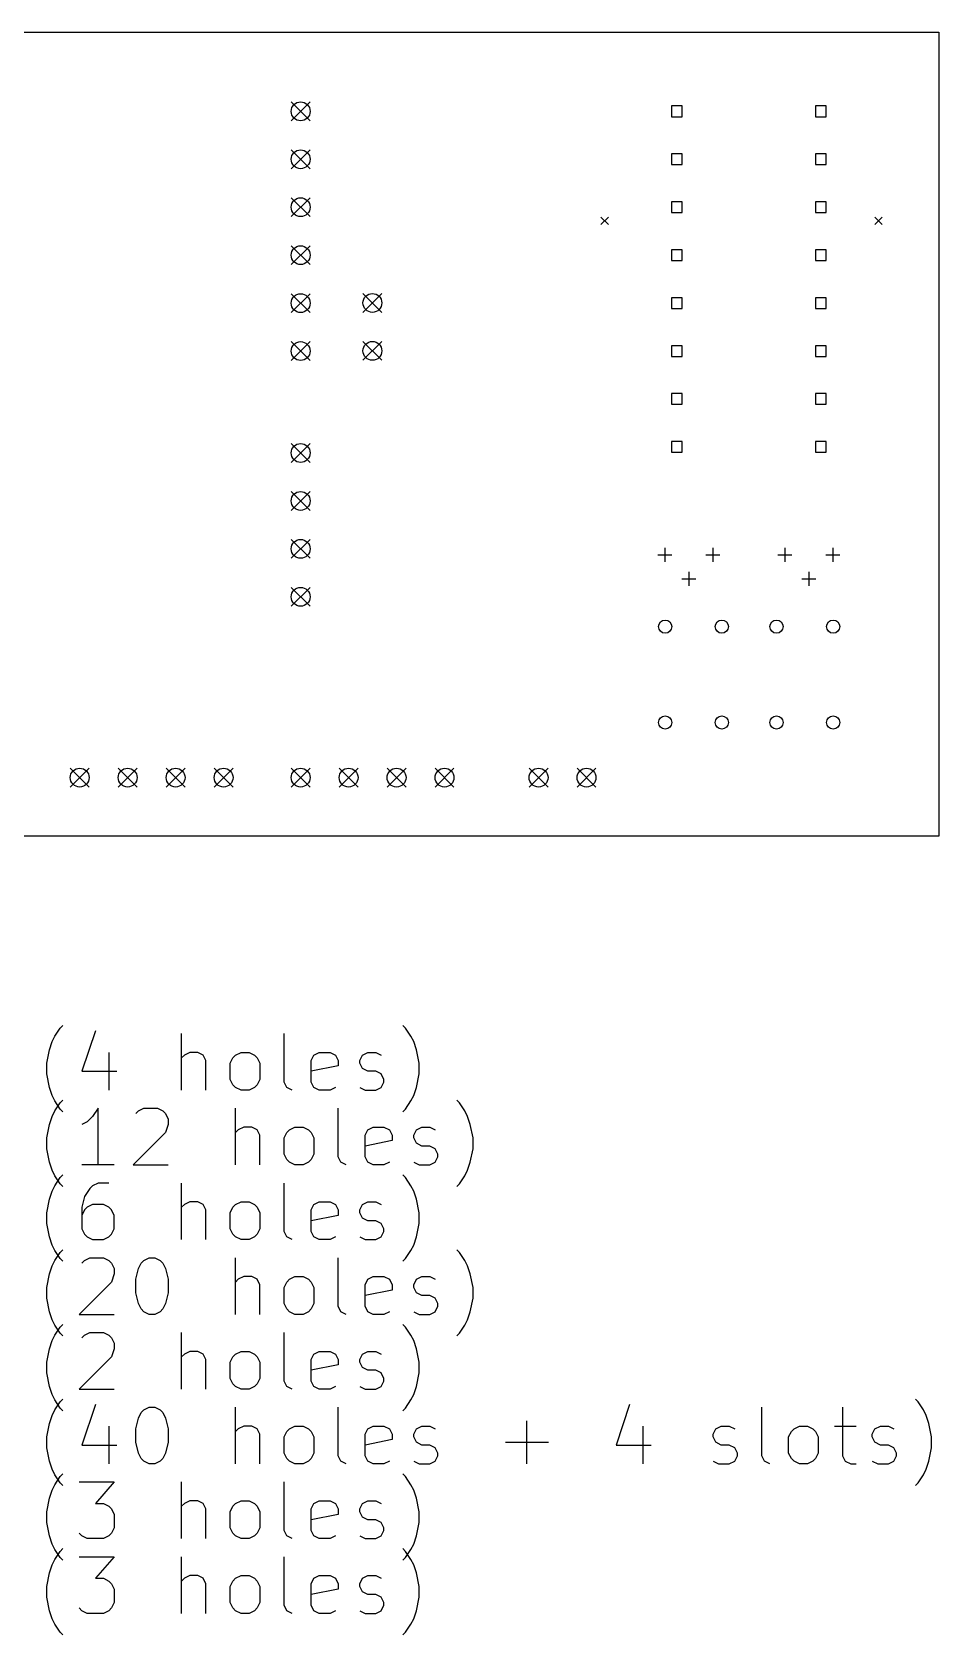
# Model space of a CAD drawing. Extents: x 170.1 to 264.7, y -118.8 to -33.9.
# Drawn here: x 216.7 to 264.7, y -118.8 to -33.9 of the extents above; entities that cross this region are included whole.
import ezdxf

# ---------------------------------------------------------------- set-up
doc = ezdxf.new("R2010")
doc.units = 0
doc.layers.add('BLACK', color=7, linetype='CONTINUOUS')

msp = doc.modelspace()

# ---------------------------------------------------------------- linework, layer by layer
at = {"layer": 'BLACK', "linetype": 'CONTINUOUS'}
for p, q in [((190, -33.9), (263.8, -33.9)), ((263.8, -33.9), (264.7, -33.9)), ((264.7, -33.9), (264.7, -76.5)), ((230.4, -37.6), (231.4, -38.6)), ((231.4, -37.6), (230.4, -38.6)), ((251.108, -37.8172), (250.542, -37.8172)), ((250.542, -37.8172), (250.542, -38.3828)), ((251.108, -38.3828), (251.108, -37.8172)), ((258.728, -37.8172), (258.162, -37.8172)), ((258.162, -37.8172), (258.162, -38.3828)), ((258.728, -38.3828), (258.728, -37.8172)), ((250.542, -38.3828), (251.108, -38.3828)), ((258.162, -38.3828), (258.728, -38.3828)), ((230.4, -40.14), (231.4, -41.14)), ((231.4, -40.14), (230.4, -41.14)), ((251.108, -40.3572), (250.542, -40.3572)), ((250.542, -40.3572), (250.542, -40.9228)), ((251.108, -40.9228), (251.108, -40.3572)), ((258.728, -40.3572), (258.162, -40.3572)), ((258.162, -40.3572), (258.162, -40.9228)), ((258.728, -40.9228), (258.728, -40.3572)), ((250.542, -40.9228), (251.108, -40.9228)), ((258.162, -40.9228), (258.728, -40.9228)), ((230.4, -42.68), (231.4, -43.68)), ((231.4, -42.68), (230.4, -43.68)), ((251.108, -42.8972), (250.542, -42.8972)), ((250.542, -42.8972), (250.542, -43.4628)), ((251.108, -43.4628), (251.108, -42.8972)), ((258.728, -42.8972), (258.162, -42.8972)), ((258.162, -42.8972), (258.162, -43.4628)), ((258.728, -43.4628), (258.728, -42.8972)), ((246.8, -43.7), (247.2, -44.1)), ((247.2, -43.7), (246.8, -44.1)), ((250.542, -43.4628), (251.108, -43.4628)), ((258.162, -43.4628), (258.728, -43.4628)), ((261.3, -43.7), (261.7, -44.1)), ((261.7, -43.7), (261.3, -44.1)), ((230.4, -45.22), (231.4, -46.22)), ((231.4, -45.22), (230.4, -46.22)), ((251.108, -45.4372), (250.542, -45.4372)), ((250.542, -45.4372), (250.542, -46.0028)), ((251.108, -46.0028), (251.108, -45.4372)), ((258.728, -45.4372), (258.162, -45.4372)), ((258.162, -45.4372), (258.162, -46.0028)), ((258.728, -46.0028), (258.728, -45.4372)), ((250.542, -46.0028), (251.108, -46.0028)), ((258.162, -46.0028), (258.728, -46.0028)), ((230.4, -47.76), (231.4, -48.76)), ((231.4, -47.76), (230.4, -48.76)), ((234.2, -47.75), (235.2, -48.75)), ((235.2, -47.75), (234.2, -48.75)), ((251.108, -47.9772), (250.542, -47.9772)), ((250.542, -47.9772), (250.542, -48.5428)), ((251.108, -48.5428), (251.108, -47.9772)), ((258.728, -47.9772), (258.162, -47.9772)), ((258.162, -47.9772), (258.162, -48.5428)), ((258.728, -48.5428), (258.728, -47.9772)), ((250.542, -48.5428), (251.108, -48.5428)), ((258.162, -48.5428), (258.728, -48.5428)), ((230.4, -50.3), (231.4, -51.3)), ((231.4, -50.3), (230.4, -51.3)), ((234.2, -50.29), (235.2, -51.29)), ((235.2, -50.29), (234.2, -51.29)), ((251.108, -50.5172), (250.542, -50.5172)), ((250.542, -50.5172), (250.542, -51.0828)), ((251.108, -51.0828), (251.108, -50.5172)), ((258.728, -50.5172), (258.162, -50.5172)), ((258.162, -50.5172), (258.162, -51.0828)), ((258.728, -51.0828), (258.728, -50.5172)), ((250.542, -51.0828), (251.108, -51.0828)), ((258.162, -51.0828), (258.728, -51.0828)), ((251.108, -53.0572), (250.542, -53.0572)), ((250.542, -53.0572), (250.542, -53.6228)), ((251.108, -53.6228), (251.108, -53.0572)), ((258.728, -53.0572), (258.162, -53.0572)), ((258.162, -53.0572), (258.162, -53.6228)), ((258.728, -53.6228), (258.728, -53.0572)), ((250.542, -53.6228), (251.108, -53.6228)), ((258.162, -53.6228), (258.728, -53.6228)), ((230.4, -55.7), (231.4, -56.7)), ((231.4, -55.7), (230.4, -56.7)), ((251.108, -55.5972), (250.542, -55.5972)), ((250.542, -55.5972), (250.542, -56.1628)), ((251.108, -56.1628), (251.108, -55.5972)), ((258.728, -55.5972), (258.162, -55.5972)), ((258.162, -55.5972), (258.162, -56.1628)), ((258.728, -56.1628), (258.728, -55.5972)), ((250.542, -56.1628), (251.108, -56.1628)), ((258.162, -56.1628), (258.728, -56.1628)), ((230.4, -58.24), (231.4, -59.24)), ((231.4, -58.24), (230.4, -59.24)), ((230.4, -60.78), (231.4, -61.78)), ((231.4, -60.78), (230.4, -61.78)), ((249.815, -61.595), (250.565, -61.595)), ((250.19, -61.22), (250.19, -61.97)), ((252.355, -61.595), (253.105, -61.595)), ((252.73, -61.22), (252.73, -61.97)), ((256.165, -61.595), (256.915, -61.595)), ((256.54, -61.22), (256.54, -61.97)), ((258.705, -61.595), (259.455, -61.595)), ((259.08, -61.22), (259.08, -61.97)), ((251.46, -62.49), (251.46, -63.24)), ((257.81, -62.49), (257.81, -63.24)), ((230.4, -63.32), (231.4, -64.32)), ((231.4, -63.32), (230.4, -64.32)), ((251.085, -62.865), (251.835, -62.865)), ((257.435, -62.865), (258.185, -62.865)), ((218.7, -72.9), (219.7, -73.9)), ((219.7, -72.9), (218.7, -73.9)), ((221.24, -72.9), (222.24, -73.9)), ((222.24, -72.9), (221.24, -73.9)), ((223.78, -72.9), (224.78, -73.9)), ((224.78, -72.9), (223.78, -73.9)), ((226.32, -72.9), (227.32, -73.9)), ((227.32, -72.9), (226.32, -73.9)), ((230.4, -72.9), (231.4, -73.9)), ((231.4, -72.9), (230.4, -73.9)), ((232.94, -72.9), (233.94, -73.9)), ((233.94, -72.9), (232.94, -73.9)), ((235.48, -72.9), (236.48, -73.9)), ((236.48, -72.9), (235.48, -73.9)), ((238.02, -72.9), (239.02, -73.9)), ((239.02, -72.9), (238.02, -73.9)), ((243, -72.9), (244, -73.9)), ((244, -72.9), (243, -73.9)), ((245.54, -72.9), (246.54, -73.9)), ((246.54, -72.9), (245.54, -73.9)), ((264.7, -76.5), (190, -76.5)), ((218.171, -86.6714), (218.314, -86.5286)), ((236.457, -86.6714), (236.314, -86.5286)), ((217.6, -87.8143), (217.743, -87.3857)), ((217.743, -87.3857), (217.886, -87.1)), ((217.886, -87.1), (218.171, -86.6714)), ((220.029, -86.8143), (219.314, -88.9571)), ((224.6, -89.9571), (224.6, -86.9571)), ((230.029, -89.5286), (230.029, -86.9571)), ((236.743, -87.1), (236.457, -86.6714)), ((236.886, -87.3857), (236.743, -87.1)), ((237.029, -87.8143), (236.886, -87.3857)), ((217.457, -88.5286), (217.6, -87.8143)), ((220.743, -87.9571), (220.743, -89.9571)), ((224.743, -88.1), (224.6, -88.2429)), ((225.029, -87.9571), (224.743, -88.1)), ((225.457, -87.9571), (225.029, -87.9571)), ((225.743, -88.1), (225.457, -87.9571)), ((225.886, -88.3857), (225.743, -88.1)), ((227.171, -88.5286), (227.314, -88.2429)), ((227.314, -88.2429), (227.457, -88.1)), ((227.457, -88.1), (227.743, -87.9571)), ((227.743, -87.9571), (228.171, -87.9571)), ((228.171, -87.9571), (228.457, -88.1)), ((228.457, -88.1), (228.6, -88.2429)), ((228.6, -88.2429), (228.743, -88.5286)), ((231.457, -88.3857), (231.6, -88.1)), ((231.6, -88.1), (231.886, -87.9571)), ((231.886, -87.9571), (232.457, -87.9571)), ((232.457, -87.9571), (232.743, -88.1)), ((232.743, -88.1), (232.886, -88.3857)), ((234.029, -88.3857), (234.171, -88.1)), ((234.171, -88.1), (234.457, -87.9571)), ((234.457, -87.9571), (234.886, -87.9571)), ((234.886, -87.9571), (235.171, -88.1)), ((237.171, -88.5286), (237.029, -87.8143)), ((217.457, -89.1), (217.457, -88.5286)), ((217.6, -89.8143), (217.457, -89.1)), ((219.314, -88.9571), (221.171, -88.9571)), ((225.886, -89.9571), (225.886, -88.3857)), ((227.171, -89.3857), (227.171, -88.5286)), ((228.743, -88.5286), (228.743, -89.3857)), ((231.457, -89.5286), (231.457, -88.3857)), ((232.886, -88.6714), (231.457, -88.9571)), ((232.886, -88.3857), (232.886, -88.6714)), ((234.029, -88.5286), (234.029, -88.3857)), ((234.171, -88.8143), (234.029, -88.5286)), ((234.457, -88.9571), (234.171, -88.8143)), ((234.886, -88.9571), (234.457, -88.9571)), ((235.171, -89.1), (234.886, -88.9571)), ((235.314, -89.3857), (235.171, -89.1)), ((237.029, -89.8143), (237.171, -89.1)), ((237.171, -89.1), (237.171, -88.5286)), ((217.743, -90.2429), (217.6, -89.8143)), ((227.314, -89.6714), (227.171, -89.3857)), ((227.457, -89.8143), (227.314, -89.6714)), ((227.743, -89.9571), (227.457, -89.8143)), ((228.171, -89.9571), (227.743, -89.9571)), ((228.457, -89.8143), (228.171, -89.9571)), ((228.6, -89.6714), (228.457, -89.8143)), ((228.743, -89.3857), (228.6, -89.6714)), ((230.171, -89.8143), (230.029, -89.5286)), ((230.457, -89.9571), (230.171, -89.8143)), ((231.6, -89.8143), (231.457, -89.5286)), ((231.886, -89.9571), (231.6, -89.8143)), ((232.457, -89.9571), (231.886, -89.9571)), ((232.743, -89.8143), (232.457, -89.9571)), ((234.029, -89.8143), (234.314, -89.9571)), ((234.314, -89.9571), (234.886, -89.9571)), ((234.886, -89.9571), (235.171, -89.8143)), ((235.171, -89.8143), (235.314, -89.5286)), ((235.314, -89.5286), (235.314, -89.3857)), ((236.886, -90.2429), (237.029, -89.8143)), ((217.886, -90.5286), (217.743, -90.2429)), ((218.171, -90.9571), (217.886, -90.5286)), ((217.886, -91.06), (218.171, -90.6314)), ((218.171, -90.6314), (218.314, -90.4886)), ((236.457, -90.9571), (236.743, -90.5286)), ((236.743, -90.5286), (236.886, -90.2429)), ((239.314, -90.6314), (239.171, -90.4886)), ((239.6, -91.06), (239.314, -90.6314)), ((217.6, -91.7743), (217.743, -91.3457)), ((217.743, -91.3457), (217.886, -91.06)), ((218.314, -91.1), (218.171, -90.9571)), ((219.6, -91.6314), (219.314, -91.7743)), ((219.886, -91.3457), (219.6, -91.6314)), ((220.171, -90.9171), (219.886, -91.3457)), ((220.171, -93.9171), (220.171, -90.9171)), ((222.171, -91.2029), (222.314, -91.06)), ((222.314, -91.06), (222.6, -90.9171)), ((222.6, -90.9171), (223.314, -90.9171)), ((223.314, -90.9171), (223.6, -91.06)), ((223.6, -91.06), (223.743, -91.2029)), ((223.743, -91.2029), (223.886, -91.4886)), ((223.886, -91.4886), (223.886, -91.7743)), ((227.457, -93.9171), (227.457, -90.9171)), ((232.886, -93.4886), (232.886, -90.9171)), ((236.314, -91.1), (236.457, -90.9571)), ((239.743, -91.3457), (239.6, -91.06)), ((239.886, -91.7743), (239.743, -91.3457)), ((217.457, -92.4886), (217.6, -91.7743)), ((217.457, -93.06), (217.457, -92.4886)), ((223.743, -92.2029), (222.029, -93.9171)), ((223.886, -91.7743), (223.743, -92.2029)), ((227.6, -92.06), (227.457, -92.2029)), ((227.886, -91.9171), (227.6, -92.06)), ((228.314, -91.9171), (227.886, -91.9171)), ((228.6, -92.06), (228.314, -91.9171)), ((228.743, -92.3457), (228.6, -92.06)), ((228.743, -93.9171), (228.743, -92.3457)), ((230.029, -92.4886), (230.171, -92.2029)), ((230.029, -93.3457), (230.029, -92.4886)), ((230.171, -92.2029), (230.314, -92.06)), ((230.314, -92.06), (230.6, -91.9171)), ((230.6, -91.9171), (231.029, -91.9171)), ((231.029, -91.9171), (231.314, -92.06)), ((231.314, -92.06), (231.457, -92.2029)), ((231.457, -92.2029), (231.6, -92.4886)), ((231.6, -92.4886), (231.6, -93.3457)), ((234.314, -92.3457), (234.457, -92.06)), ((234.314, -93.4886), (234.314, -92.3457)), ((234.457, -92.06), (234.743, -91.9171)), ((234.743, -91.9171), (235.314, -91.9171)), ((235.314, -91.9171), (235.6, -92.06)), ((235.6, -92.06), (235.743, -92.3457)), ((235.743, -92.3457), (235.743, -92.6314)), ((236.886, -92.3457), (237.029, -92.06)), ((236.886, -92.4886), (236.886, -92.3457)), ((237.029, -92.7743), (236.886, -92.4886)), ((237.029, -92.06), (237.314, -91.9171)), ((237.314, -91.9171), (237.743, -91.9171)), ((237.743, -91.9171), (238.029, -92.06)), ((240.029, -92.4886), (239.886, -91.7743)), ((240.029, -93.06), (240.029, -92.4886)), ((217.6, -93.7743), (217.457, -93.06)), ((230.171, -93.6314), (230.029, -93.3457)), ((231.6, -93.3457), (231.457, -93.6314)), ((235.743, -92.6314), (234.314, -92.9171)), ((237.314, -92.9171), (237.029, -92.7743)), ((237.743, -92.9171), (237.314, -92.9171)), ((238.029, -93.06), (237.743, -92.9171)), ((238.171, -93.3457), (238.029, -93.06)), ((238.171, -93.4886), (238.171, -93.3457)), ((239.886, -93.7743), (240.029, -93.06)), ((217.743, -94.2029), (217.6, -93.7743)), ((217.886, -94.4886), (217.743, -94.2029)), ((221.029, -93.9171), (219.314, -93.9171)), ((222.029, -93.9171), (223.886, -93.9171)), ((230.314, -93.7743), (230.171, -93.6314)), ((230.6, -93.9171), (230.314, -93.7743)), ((231.029, -93.9171), (230.6, -93.9171)), ((231.314, -93.7743), (231.029, -93.9171)), ((231.457, -93.6314), (231.314, -93.7743)), ((233.029, -93.7743), (232.886, -93.4886)), ((233.314, -93.9171), (233.029, -93.7743)), ((234.457, -93.7743), (234.314, -93.4886)), ((234.743, -93.9171), (234.457, -93.7743)), ((235.314, -93.9171), (234.743, -93.9171)), ((235.6, -93.7743), (235.314, -93.9171)), ((236.886, -93.7743), (237.171, -93.9171)), ((237.171, -93.9171), (237.743, -93.9171)), ((237.743, -93.9171), (238.029, -93.7743)), ((238.029, -93.7743), (238.171, -93.4886)), ((239.6, -94.4886), (239.743, -94.2029)), ((239.743, -94.2029), (239.886, -93.7743)), ((217.743, -95.3057), (217.886, -95.02)), ((218.171, -94.9171), (217.886, -94.4886)), ((217.886, -95.02), (218.171, -94.5914)), ((218.171, -94.5914), (218.314, -94.4486)), ((218.314, -95.06), (218.171, -94.9171)), ((219.886, -95.02), (219.743, -95.1629)), ((220.171, -94.8771), (219.886, -95.02)), ((220.743, -94.8771), (220.171, -94.8771)), ((224.6, -97.8771), (224.6, -94.8771)), ((230.029, -97.4486), (230.029, -94.8771)), ((236.457, -94.5914), (236.314, -94.4486)), ((236.743, -95.02), (236.457, -94.5914)), ((236.886, -95.3057), (236.743, -95.02)), ((239.171, -95.06), (239.314, -94.9171)), ((239.314, -94.9171), (239.6, -94.4886)), ((217.457, -96.4486), (217.6, -95.7343)), ((217.6, -95.7343), (217.743, -95.3057)), ((219.457, -95.5914), (219.314, -96.1629)), ((219.743, -95.1629), (219.457, -95.5914)), ((225.029, -95.8771), (224.743, -96.02)), ((225.457, -95.8771), (225.029, -95.8771)), ((225.743, -96.02), (225.457, -95.8771)), ((227.457, -96.02), (227.743, -95.8771)), ((227.743, -95.8771), (228.171, -95.8771)), ((228.171, -95.8771), (228.457, -96.02)), ((231.6, -96.02), (231.886, -95.8771)), ((231.886, -95.8771), (232.457, -95.8771)), ((232.457, -95.8771), (232.743, -96.02)), ((234.171, -96.02), (234.457, -95.8771)), ((234.457, -95.8771), (234.886, -95.8771)), ((234.886, -95.8771), (235.171, -96.02)), ((237.029, -95.7343), (236.886, -95.3057)), ((237.171, -96.4486), (237.029, -95.7343)), ((217.457, -97.02), (217.457, -96.4486)), ((219.314, -96.1629), (219.314, -97.3057)), ((219.457, -96.3057), (219.314, -96.5914)), ((219.6, -96.1629), (219.457, -96.3057)), ((219.886, -96.02), (219.6, -96.1629)), ((220.457, -96.02), (219.886, -96.02)), ((220.743, -96.1629), (220.457, -96.02)), ((220.886, -96.3057), (220.743, -96.1629)), ((221.029, -96.5914), (220.886, -96.3057)), ((221.029, -97.3057), (221.029, -96.5914)), ((224.743, -96.02), (224.6, -96.1629)), ((225.886, -96.3057), (225.743, -96.02)), ((225.886, -97.8771), (225.886, -96.3057)), ((227.171, -96.4486), (227.314, -96.1629)), ((227.171, -97.3057), (227.171, -96.4486)), ((227.314, -96.1629), (227.457, -96.02)), ((228.457, -96.02), (228.6, -96.1629)), ((228.6, -96.1629), (228.743, -96.4486)), ((228.743, -96.4486), (228.743, -97.3057)), ((231.457, -96.3057), (231.6, -96.02)), ((231.457, -97.4486), (231.457, -96.3057)), ((232.886, -96.5914), (231.457, -96.8771)), ((232.743, -96.02), (232.886, -96.3057)), ((232.886, -96.3057), (232.886, -96.5914)), ((234.029, -96.3057), (234.171, -96.02)), ((234.029, -96.4486), (234.029, -96.3057)), ((234.171, -96.7343), (234.029, -96.4486)), ((234.457, -96.8771), (234.171, -96.7343)), ((237.171, -97.02), (237.171, -96.4486)), ((217.6, -97.7343), (217.457, -97.02)), ((219.314, -97.3057), (219.457, -97.5914)), ((219.457, -97.5914), (219.6, -97.7343)), ((220.743, -97.7343), (220.886, -97.5914)), ((220.886, -97.5914), (221.029, -97.3057)), ((227.314, -97.5914), (227.171, -97.3057)), ((227.457, -97.7343), (227.314, -97.5914)), ((228.6, -97.5914), (228.457, -97.7343)), ((228.743, -97.3057), (228.6, -97.5914)), ((230.171, -97.7343), (230.029, -97.4486)), ((231.6, -97.7343), (231.457, -97.4486)), ((234.886, -96.8771), (234.457, -96.8771)), ((235.171, -97.02), (234.886, -96.8771)), ((235.314, -97.3057), (235.171, -97.02)), ((235.171, -97.7343), (235.314, -97.4486)), ((235.314, -97.4486), (235.314, -97.3057)), ((237.029, -97.7343), (237.171, -97.02)), ((217.743, -98.1629), (217.6, -97.7343)), ((217.886, -98.4486), (217.743, -98.1629)), ((218.171, -98.8771), (217.886, -98.4486)), ((218.171, -98.5514), (218.314, -98.4086)), ((219.6, -97.7343), (219.886, -97.8771)), ((219.886, -97.8771), (220.457, -97.8771)), ((220.457, -97.8771), (220.743, -97.7343)), ((227.743, -97.8771), (227.457, -97.7343)), ((228.171, -97.8771), (227.743, -97.8771)), ((228.457, -97.7343), (228.171, -97.8771)), ((230.457, -97.8771), (230.171, -97.7343)), ((231.886, -97.8771), (231.6, -97.7343)), ((232.457, -97.8771), (231.886, -97.8771)), ((232.743, -97.7343), (232.457, -97.8771)), ((234.029, -97.7343), (234.314, -97.8771)), ((234.314, -97.8771), (234.886, -97.8771)), ((234.886, -97.8771), (235.171, -97.7343)), ((236.457, -98.8771), (236.743, -98.4486)), ((236.743, -98.4486), (236.886, -98.1629)), ((236.886, -98.1629), (237.029, -97.7343)), ((239.314, -98.5514), (239.171, -98.4086)), ((217.6, -99.6943), (217.743, -99.2657)), ((217.743, -99.2657), (217.886, -98.98)), ((217.886, -98.98), (218.171, -98.5514)), ((218.314, -99.02), (218.171, -98.8771)), ((219.314, -99.1229), (219.457, -98.98)), ((219.457, -98.98), (219.743, -98.8371)), ((219.743, -98.8371), (220.457, -98.8371)), ((220.457, -98.8371), (220.743, -98.98)), ((220.743, -98.98), (220.886, -99.1229)), ((220.886, -99.1229), (221.029, -99.4086)), ((222.314, -99.4086), (222.457, -99.1229)), ((222.457, -99.1229), (222.6, -98.98)), ((222.6, -98.98), (222.886, -98.8371)), ((222.886, -98.8371), (223.171, -98.8371)), ((223.171, -98.8371), (223.457, -98.98)), ((223.457, -98.98), (223.6, -99.1229)), ((223.6, -99.1229), (223.743, -99.4086)), ((227.457, -101.837), (227.457, -98.8371)), ((232.886, -101.409), (232.886, -98.8371)), ((236.314, -99.02), (236.457, -98.8771)), ((239.6, -98.98), (239.314, -98.5514)), ((239.743, -99.2657), (239.6, -98.98)), ((239.886, -99.6943), (239.743, -99.2657)), ((217.457, -100.409), (217.6, -99.6943)), ((220.886, -100.123), (219.171, -101.837)), ((221.029, -99.6943), (220.886, -100.123)), ((221.029, -99.4086), (221.029, -99.6943)), ((222.171, -99.98), (222.314, -99.4086)), ((222.171, -100.694), (222.171, -99.98)), ((223.743, -99.4086), (223.886, -99.98)), ((223.886, -99.98), (223.886, -100.694)), ((227.6, -99.98), (227.457, -100.123)), ((227.886, -99.8371), (227.6, -99.98)), ((228.314, -99.8371), (227.886, -99.8371)), ((228.6, -99.98), (228.314, -99.8371)), ((228.743, -100.266), (228.6, -99.98)), ((230.029, -100.409), (230.171, -100.123)), ((230.171, -100.123), (230.314, -99.98)), ((230.314, -99.98), (230.6, -99.8371)), ((230.6, -99.8371), (231.029, -99.8371)), ((231.029, -99.8371), (231.314, -99.98)), ((231.314, -99.98), (231.457, -100.123)), ((231.457, -100.123), (231.6, -100.409)), ((234.314, -100.266), (234.457, -99.98)), ((234.457, -99.98), (234.743, -99.8371)), ((234.743, -99.8371), (235.314, -99.8371)), ((235.314, -99.8371), (235.6, -99.98)), ((235.6, -99.98), (235.743, -100.266)), ((236.886, -100.266), (237.029, -99.98)), ((237.029, -99.98), (237.314, -99.8371)), ((237.314, -99.8371), (237.743, -99.8371)), ((237.743, -99.8371), (238.029, -99.98)), ((240.029, -100.409), (239.886, -99.6943)), ((217.457, -100.98), (217.457, -100.409)), ((217.6, -101.694), (217.457, -100.98)), ((222.314, -101.266), (222.171, -100.694)), ((223.886, -100.694), (223.743, -101.266)), ((228.743, -101.837), (228.743, -100.266)), ((230.029, -101.266), (230.029, -100.409)), ((231.6, -100.409), (231.6, -101.266)), ((234.314, -101.409), (234.314, -100.266)), ((235.743, -100.551), (234.314, -100.837)), ((235.743, -100.266), (235.743, -100.551)), ((236.886, -100.409), (236.886, -100.266)), ((237.029, -100.694), (236.886, -100.409)), ((237.314, -100.837), (237.029, -100.694)), ((237.743, -100.837), (237.314, -100.837)), ((238.029, -100.98), (237.743, -100.837)), ((238.171, -101.266), (238.029, -100.98)), ((239.886, -101.694), (240.029, -100.98)), ((240.029, -100.98), (240.029, -100.409)), ((217.743, -102.123), (217.6, -101.694)), ((219.171, -101.837), (221.029, -101.837)), ((222.457, -101.551), (222.314, -101.266)), ((222.6, -101.694), (222.457, -101.551)), ((222.886, -101.837), (222.6, -101.694)), ((223.171, -101.837), (222.886, -101.837)), ((223.457, -101.694), (223.171, -101.837)), ((223.6, -101.551), (223.457, -101.694)), ((223.743, -101.266), (223.6, -101.551)), ((230.171, -101.551), (230.029, -101.266)), ((230.314, -101.694), (230.171, -101.551)), ((230.6, -101.837), (230.314, -101.694)), ((231.029, -101.837), (230.6, -101.837)), ((231.314, -101.694), (231.029, -101.837)), ((231.457, -101.551), (231.314, -101.694)), ((231.6, -101.266), (231.457, -101.551)), ((233.029, -101.694), (232.886, -101.409)), ((233.314, -101.837), (233.029, -101.694)), ((234.457, -101.694), (234.314, -101.409)), ((234.743, -101.837), (234.457, -101.694)), ((235.314, -101.837), (234.743, -101.837)), ((235.6, -101.694), (235.314, -101.837)), ((236.886, -101.694), (237.171, -101.837)), ((237.171, -101.837), (237.743, -101.837)), ((237.743, -101.837), (238.029, -101.694)), ((238.029, -101.694), (238.171, -101.409)), ((238.171, -101.409), (238.171, -101.266)), ((239.743, -102.123), (239.886, -101.694)), ((217.886, -102.409), (217.743, -102.123)), ((218.171, -102.837), (217.886, -102.409)), ((217.886, -102.94), (218.171, -102.511)), ((218.171, -102.511), (218.314, -102.369)), ((236.457, -102.511), (236.314, -102.369)), ((236.743, -102.94), (236.457, -102.511)), ((239.314, -102.837), (239.6, -102.409)), ((239.6, -102.409), (239.743, -102.123)), ((217.6, -103.654), (217.743, -103.226)), ((217.743, -103.226), (217.886, -102.94)), ((218.314, -102.98), (218.171, -102.837)), ((219.314, -103.083), (219.457, -102.94)), ((219.457, -102.94), (219.743, -102.797)), ((219.743, -102.797), (220.457, -102.797)), ((220.457, -102.797), (220.743, -102.94)), ((220.743, -102.94), (220.886, -103.083)), ((220.886, -103.083), (221.029, -103.369)), ((221.029, -103.369), (221.029, -103.654)), ((224.6, -105.797), (224.6, -102.797)), ((230.029, -105.369), (230.029, -102.797)), ((236.886, -103.226), (236.743, -102.94)), ((237.029, -103.654), (236.886, -103.226)), ((239.171, -102.98), (239.314, -102.837)), ((217.457, -104.369), (217.6, -103.654)), ((217.457, -104.94), (217.457, -104.369)), ((220.886, -104.083), (219.171, -105.797)), ((221.029, -103.654), (220.886, -104.083)), ((224.743, -103.94), (224.6, -104.083)), ((225.029, -103.797), (224.743, -103.94)), ((225.457, -103.797), (225.029, -103.797)), ((225.743, -103.94), (225.457, -103.797)), ((225.886, -104.226), (225.743, -103.94)), ((225.886, -105.797), (225.886, -104.226)), ((227.171, -104.369), (227.314, -104.083)), ((227.171, -105.226), (227.171, -104.369)), ((227.314, -104.083), (227.457, -103.94)), ((227.457, -103.94), (227.743, -103.797)), ((227.743, -103.797), (228.171, -103.797)), ((228.171, -103.797), (228.457, -103.94)), ((228.457, -103.94), (228.6, -104.083)), ((228.6, -104.083), (228.743, -104.369)), ((228.743, -104.369), (228.743, -105.226)), ((231.457, -104.226), (231.6, -103.94)), ((231.457, -105.369), (231.457, -104.226)), ((231.6, -103.94), (231.886, -103.797)), ((231.886, -103.797), (232.457, -103.797)), ((232.457, -103.797), (232.743, -103.94)), ((232.743, -103.94), (232.886, -104.226)), ((232.886, -104.226), (232.886, -104.511)), ((234.029, -104.226), (234.171, -103.94)), ((234.029, -104.369), (234.029, -104.226)), ((234.171, -104.654), (234.029, -104.369)), ((234.171, -103.94), (234.457, -103.797)), ((234.457, -103.797), (234.886, -103.797)), ((234.886, -103.797), (235.171, -103.94)), ((237.171, -104.369), (237.029, -103.654)), ((237.171, -104.94), (237.171, -104.369)), ((217.6, -105.654), (217.457, -104.94)), ((227.314, -105.511), (227.171, -105.226)), ((228.743, -105.226), (228.6, -105.511)), ((232.886, -104.511), (231.457, -104.797)), ((234.457, -104.797), (234.171, -104.654)), ((234.886, -104.797), (234.457, -104.797)), ((235.171, -104.94), (234.886, -104.797)), ((235.314, -105.226), (235.171, -104.94)), ((235.314, -105.369), (235.314, -105.226)), ((237.029, -105.654), (237.171, -104.94)), ((217.743, -106.083), (217.6, -105.654)), ((217.886, -106.369), (217.743, -106.083)), ((219.171, -105.797), (221.029, -105.797)), ((227.457, -105.654), (227.314, -105.511)), ((227.743, -105.797), (227.457, -105.654)), ((228.171, -105.797), (227.743, -105.797)), ((228.457, -105.654), (228.171, -105.797)), ((228.6, -105.511), (228.457, -105.654)), ((230.171, -105.654), (230.029, -105.369)), ((230.457, -105.797), (230.171, -105.654)), ((231.6, -105.654), (231.457, -105.369)), ((231.886, -105.797), (231.6, -105.654)), ((232.457, -105.797), (231.886, -105.797)), ((232.743, -105.654), (232.457, -105.797)), ((234.029, -105.654), (234.314, -105.797)), ((234.314, -105.797), (234.886, -105.797)), ((234.886, -105.797), (235.171, -105.654)), ((235.171, -105.654), (235.314, -105.369)), ((236.743, -106.369), (236.886, -106.083)), ((236.886, -106.083), (237.029, -105.654)), ((217.743, -107.186), (217.886, -106.9)), ((218.171, -106.797), (217.886, -106.369)), ((217.886, -106.9), (218.171, -106.471)), ((218.171, -106.471), (218.314, -106.329)), ((218.314, -106.94), (218.171, -106.797)), ((220.029, -106.614), (219.314, -108.757)), ((222.457, -107.043), (222.6, -106.9)), ((222.6, -106.9), (222.886, -106.757)), ((222.886, -106.757), (223.171, -106.757)), ((223.171, -106.757), (223.457, -106.9)), ((223.457, -106.9), (223.6, -107.043)), ((227.457, -109.757), (227.457, -106.757)), ((232.886, -109.329), (232.886, -106.757)), ((236.314, -106.94), (236.457, -106.797)), ((236.457, -106.797), (236.743, -106.369)), ((248.314, -106.614), (247.6, -108.757)), ((255.314, -109.329), (255.314, -106.757)), ((259.6, -106.757), (259.6, -109.329)), ((263.6, -106.471), (263.457, -106.329)), ((263.886, -106.9), (263.6, -106.471)), ((264.029, -107.186), (263.886, -106.9)), ((217.457, -108.329), (217.6, -107.614)), ((217.6, -107.614), (217.743, -107.186)), ((220.743, -107.757), (220.743, -109.757)), ((222.171, -107.9), (222.314, -107.329)), ((222.314, -107.329), (222.457, -107.043)), ((223.6, -107.043), (223.743, -107.329)), ((223.743, -107.329), (223.886, -107.9)), ((227.886, -107.757), (227.6, -107.9)), ((228.314, -107.757), (227.886, -107.757)), ((228.6, -107.9), (228.314, -107.757)), ((230.314, -107.9), (230.6, -107.757)), ((230.6, -107.757), (231.029, -107.757)), ((231.029, -107.757), (231.314, -107.9)), ((234.457, -107.9), (234.743, -107.757)), ((234.743, -107.757), (235.314, -107.757)), ((235.314, -107.757), (235.6, -107.9)), ((237.029, -107.9), (237.314, -107.757)), ((237.314, -107.757), (237.743, -107.757)), ((237.743, -107.757), (238.029, -107.9)), ((242.886, -109.757), (242.886, -107.471)), ((249.029, -107.757), (249.029, -109.757)), ((252.886, -107.9), (253.171, -107.757)), ((253.171, -107.757), (253.6, -107.757)), ((253.6, -107.757), (253.886, -107.9)), ((257.029, -107.9), (257.314, -107.757)), ((257.314, -107.757), (257.743, -107.757)), ((257.743, -107.757), (258.029, -107.9)), ((259.171, -107.757), (260.314, -107.757)), ((261.314, -107.9), (261.6, -107.757)), ((261.6, -107.757), (262.029, -107.757)), ((262.029, -107.757), (262.314, -107.9)), ((264.171, -107.614), (264.029, -107.186)), ((264.314, -108.329), (264.171, -107.614)), ((217.457, -108.9), (217.457, -108.329)), ((222.171, -108.614), (222.171, -107.9)), ((222.314, -109.186), (222.171, -108.614)), ((223.886, -108.614), (223.743, -109.186)), ((223.886, -107.9), (223.886, -108.614)), ((227.6, -107.9), (227.457, -108.043)), ((228.743, -108.186), (228.6, -107.9)), ((228.743, -109.757), (228.743, -108.186)), ((230.029, -108.329), (230.171, -108.043)), ((230.029, -109.186), (230.029, -108.329)), ((230.171, -108.043), (230.314, -107.9)), ((231.314, -107.9), (231.457, -108.043)), ((231.457, -108.043), (231.6, -108.329)), ((231.6, -108.329), (231.6, -109.186)), ((234.314, -108.186), (234.457, -107.9)), ((234.314, -109.329), (234.314, -108.186)), ((235.743, -108.471), (234.314, -108.757)), ((235.6, -107.9), (235.743, -108.186)), ((235.743, -108.186), (235.743, -108.471)), ((236.886, -108.186), (237.029, -107.9)), ((236.886, -108.329), (236.886, -108.186)), ((237.029, -108.614), (236.886, -108.329)), ((237.314, -108.757), (237.029, -108.614)), ((241.743, -108.614), (244.029, -108.614)), ((252.743, -108.186), (252.886, -107.9)), ((252.743, -108.329), (252.743, -108.186)), ((252.886, -108.614), (252.743, -108.329)), ((253.171, -108.757), (252.886, -108.614)), ((256.743, -108.329), (256.886, -108.043)), ((256.743, -109.186), (256.743, -108.329)), ((256.886, -108.043), (257.029, -107.9)), ((258.029, -107.9), (258.171, -108.043)), ((258.171, -108.043), (258.314, -108.329)), ((258.314, -108.329), (258.314, -109.186)), ((261.171, -108.186), (261.314, -107.9)), ((261.171, -108.329), (261.171, -108.186)), ((261.314, -108.614), (261.171, -108.329)), ((261.6, -108.757), (261.314, -108.614)), ((264.314, -108.9), (264.314, -108.329)), ((217.6, -109.614), (217.457, -108.9)), ((219.314, -108.757), (221.171, -108.757)), ((222.457, -109.471), (222.314, -109.186)), ((222.6, -109.614), (222.457, -109.471)), ((223.6, -109.471), (223.457, -109.614)), ((223.743, -109.186), (223.6, -109.471)), ((230.171, -109.471), (230.029, -109.186)), ((230.314, -109.614), (230.171, -109.471)), ((231.457, -109.471), (231.314, -109.614)), ((231.6, -109.186), (231.457, -109.471)), ((233.029, -109.614), (232.886, -109.329)), ((234.457, -109.614), (234.314, -109.329)), ((237.743, -108.757), (237.314, -108.757)), ((238.029, -108.9), (237.743, -108.757)), ((238.171, -109.186), (238.029, -108.9)), ((238.029, -109.614), (238.171, -109.329)), ((238.171, -109.329), (238.171, -109.186)), ((247.6, -108.757), (249.457, -108.757)), ((253.6, -108.757), (253.171, -108.757)), ((253.886, -108.9), (253.6, -108.757)), ((254.029, -109.186), (253.886, -108.9)), ((253.886, -109.614), (254.029, -109.329)), ((254.029, -109.329), (254.029, -109.186)), ((255.457, -109.614), (255.314, -109.329)), ((256.886, -109.471), (256.743, -109.186)), ((257.029, -109.614), (256.886, -109.471)), ((258.171, -109.471), (258.029, -109.614)), ((258.314, -109.186), (258.171, -109.471)), ((259.6, -109.329), (259.743, -109.614)), ((262.029, -108.757), (261.6, -108.757)), ((262.314, -108.9), (262.029, -108.757)), ((262.457, -109.186), (262.314, -108.9)), ((262.314, -109.614), (262.457, -109.329)), ((262.457, -109.329), (262.457, -109.186)), ((264.171, -109.614), (264.314, -108.9)), ((217.743, -110.043), (217.6, -109.614)), ((217.886, -110.329), (217.743, -110.043)), ((218.171, -110.757), (217.886, -110.329)), ((218.171, -110.431), (218.314, -110.289)), ((222.886, -109.757), (222.6, -109.614)), ((223.171, -109.757), (222.886, -109.757)), ((223.457, -109.614), (223.171, -109.757)), ((230.6, -109.757), (230.314, -109.614)), ((231.029, -109.757), (230.6, -109.757)), ((231.314, -109.614), (231.029, -109.757)), ((233.314, -109.757), (233.029, -109.614)), ((234.743, -109.757), (234.457, -109.614)), ((235.314, -109.757), (234.743, -109.757)), ((235.6, -109.614), (235.314, -109.757)), ((236.457, -110.431), (236.314, -110.289)), ((236.886, -109.614), (237.171, -109.757)), ((237.171, -109.757), (237.743, -109.757)), ((237.743, -109.757), (238.029, -109.614)), ((252.743, -109.614), (253.029, -109.757)), ((253.029, -109.757), (253.6, -109.757)), ((253.6, -109.757), (253.886, -109.614)), ((255.743, -109.757), (255.457, -109.614)), ((257.314, -109.757), (257.029, -109.614)), ((257.743, -109.757), (257.314, -109.757)), ((258.029, -109.614), (257.743, -109.757)), ((259.743, -109.614), (260.029, -109.757)), ((260.029, -109.757), (260.314, -109.757)), ((261.171, -109.614), (261.457, -109.757)), ((261.457, -109.757), (262.029, -109.757)), ((262.029, -109.757), (262.314, -109.614)), ((263.6, -110.757), (263.886, -110.329)), ((263.886, -110.329), (264.029, -110.043)), ((264.029, -110.043), (264.171, -109.614)), ((217.6, -111.574), (217.743, -111.146)), ((217.743, -111.146), (217.886, -110.86)), ((217.886, -110.86), (218.171, -110.431)), ((218.314, -110.9), (218.171, -110.757)), ((219.171, -110.717), (221.029, -110.717)), ((221.029, -110.717), (220.029, -111.86)), ((224.6, -113.717), (224.6, -110.717)), ((230.029, -113.289), (230.029, -110.717)), ((236.743, -110.86), (236.457, -110.431)), ((236.886, -111.146), (236.743, -110.86)), ((237.029, -111.574), (236.886, -111.146)), ((263.457, -110.9), (263.6, -110.757)), ((217.457, -112.289), (217.6, -111.574)), ((220.029, -111.86), (220.457, -111.86)), ((220.457, -111.86), (220.743, -112.003)), ((220.743, -112.003), (220.886, -112.146)), ((224.743, -111.86), (224.6, -112.003)), ((225.029, -111.717), (224.743, -111.86)), ((225.457, -111.717), (225.029, -111.717)), ((225.743, -111.86), (225.457, -111.717)), ((225.886, -112.146), (225.743, -111.86)), ((227.171, -112.289), (227.314, -112.003)), ((227.314, -112.003), (227.457, -111.86)), ((227.457, -111.86), (227.743, -111.717)), ((227.743, -111.717), (228.171, -111.717)), ((228.171, -111.717), (228.457, -111.86)), ((228.457, -111.86), (228.6, -112.003)), ((228.6, -112.003), (228.743, -112.289)), ((231.457, -112.146), (231.6, -111.86)), ((231.6, -111.86), (231.886, -111.717)), ((231.886, -111.717), (232.457, -111.717)), ((232.457, -111.717), (232.743, -111.86)), ((232.743, -111.86), (232.886, -112.146)), ((234.029, -112.146), (234.171, -111.86)), ((234.171, -111.86), (234.457, -111.717)), ((234.457, -111.717), (234.886, -111.717)), ((234.886, -111.717), (235.171, -111.86)), ((237.171, -112.289), (237.029, -111.574)), ((217.457, -112.86), (217.457, -112.289)), ((217.6, -113.574), (217.457, -112.86)), ((220.886, -112.146), (221.029, -112.431)), ((221.029, -112.431), (221.029, -113.146)), ((225.886, -113.717), (225.886, -112.146)), ((227.171, -113.146), (227.171, -112.289)), ((228.743, -112.289), (228.743, -113.146)), ((231.457, -113.289), (231.457, -112.146)), ((232.886, -112.431), (231.457, -112.717)), ((232.886, -112.146), (232.886, -112.431)), ((234.029, -112.289), (234.029, -112.146)), ((234.171, -112.574), (234.029, -112.289)), ((234.457, -112.717), (234.171, -112.574)), ((234.886, -112.717), (234.457, -112.717)), ((235.171, -112.86), (234.886, -112.717)), ((235.314, -113.146), (235.171, -112.86)), ((237.029, -113.574), (237.171, -112.86)), ((237.171, -112.86), (237.171, -112.289)), ((217.743, -114.003), (217.6, -113.574)), ((219.314, -113.574), (219.171, -113.431)), ((219.6, -113.717), (219.314, -113.574)), ((220.457, -113.717), (219.6, -113.717)), ((220.743, -113.574), (220.457, -113.717)), ((220.886, -113.431), (220.743, -113.574)), ((221.029, -113.146), (220.886, -113.431)), ((227.314, -113.431), (227.171, -113.146)), ((227.457, -113.574), (227.314, -113.431)), ((227.743, -113.717), (227.457, -113.574)), ((228.171, -113.717), (227.743, -113.717)), ((228.457, -113.574), (228.171, -113.717)), ((228.6, -113.431), (228.457, -113.574)), ((228.743, -113.146), (228.6, -113.431)), ((230.171, -113.574), (230.029, -113.289)), ((230.457, -113.717), (230.171, -113.574)), ((231.6, -113.574), (231.457, -113.289)), ((231.886, -113.717), (231.6, -113.574)), ((232.457, -113.717), (231.886, -113.717)), ((232.743, -113.574), (232.457, -113.717)), ((234.029, -113.574), (234.314, -113.717)), ((234.314, -113.717), (234.886, -113.717)), ((234.886, -113.717), (235.171, -113.574)), ((235.171, -113.574), (235.314, -113.289)), ((235.314, -113.289), (235.314, -113.146)), ((236.886, -114.003), (237.029, -113.574)), ((217.886, -114.289), (217.743, -114.003)), ((218.171, -114.717), (217.886, -114.289)), ((217.886, -114.82), (218.171, -114.391)), ((218.171, -114.391), (218.314, -114.249)), ((236.457, -114.391), (236.314, -114.249)), ((236.457, -114.717), (236.743, -114.289)), ((236.743, -114.82), (236.457, -114.391)), ((236.743, -114.289), (236.886, -114.003)), ((217.6, -115.534), (217.743, -115.106)), ((217.743, -115.106), (217.886, -114.82)), ((218.314, -114.86), (218.171, -114.717)), ((219.171, -114.677), (221.029, -114.677)), ((221.029, -114.677), (220.029, -115.82)), ((224.6, -117.677), (224.6, -114.677)), ((230.029, -117.249), (230.029, -114.677)), ((236.314, -114.86), (236.457, -114.717)), ((236.886, -115.106), (236.743, -114.82)), ((237.029, -115.534), (236.886, -115.106)), ((217.457, -116.249), (217.6, -115.534)), ((217.457, -116.82), (217.457, -116.249)), ((220.029, -115.82), (220.457, -115.82)), ((220.457, -115.82), (220.743, -115.963)), ((220.743, -115.963), (220.886, -116.106)), ((220.886, -116.106), (221.029, -116.391)), ((224.743, -115.82), (224.6, -115.963)), ((225.029, -115.677), (224.743, -115.82)), ((225.457, -115.677), (225.029, -115.677)), ((225.743, -115.82), (225.457, -115.677)), ((225.886, -116.106), (225.743, -115.82)), ((225.886, -117.677), (225.886, -116.106)), ((227.171, -116.249), (227.314, -115.963)), ((227.171, -117.106), (227.171, -116.249)), ((227.314, -115.963), (227.457, -115.82)), ((227.457, -115.82), (227.743, -115.677)), ((227.743, -115.677), (228.171, -115.677)), ((228.171, -115.677), (228.457, -115.82)), ((228.457, -115.82), (228.6, -115.963)), ((228.6, -115.963), (228.743, -116.249)), ((228.743, -116.249), (228.743, -117.106)), ((231.457, -116.106), (231.6, -115.82)), ((231.457, -117.249), (231.457, -116.106)), ((231.6, -115.82), (231.886, -115.677)), ((231.886, -115.677), (232.457, -115.677)), ((232.457, -115.677), (232.743, -115.82)), ((232.743, -115.82), (232.886, -116.106)), ((232.886, -116.106), (232.886, -116.391)), ((234.029, -116.106), (234.171, -115.82)), ((234.029, -116.249), (234.029, -116.106)), ((234.171, -116.534), (234.029, -116.249)), ((234.171, -115.82), (234.457, -115.677)), ((234.457, -115.677), (234.886, -115.677)), ((234.886, -115.677), (235.171, -115.82)), ((237.171, -116.249), (237.029, -115.534)), ((237.171, -116.82), (237.171, -116.249)), ((217.6, -117.534), (217.457, -116.82)), ((221.029, -117.106), (220.886, -117.391)), ((221.029, -116.391), (221.029, -117.106)), ((227.314, -117.391), (227.171, -117.106)), ((228.743, -117.106), (228.6, -117.391)), ((232.886, -116.391), (231.457, -116.677)), ((234.457, -116.677), (234.171, -116.534)), ((234.886, -116.677), (234.457, -116.677)), ((235.171, -116.82), (234.886, -116.677)), ((235.314, -117.106), (235.171, -116.82)), ((235.314, -117.249), (235.314, -117.106)), ((237.029, -117.534), (237.171, -116.82)), ((217.743, -117.963), (217.6, -117.534)), ((217.886, -118.249), (217.743, -117.963)), ((219.314, -117.534), (219.171, -117.391)), ((219.6, -117.677), (219.314, -117.534)), ((220.457, -117.677), (219.6, -117.677)), ((220.743, -117.534), (220.457, -117.677)), ((220.886, -117.391), (220.743, -117.534)), ((227.457, -117.534), (227.314, -117.391)), ((227.743, -117.677), (227.457, -117.534)), ((228.171, -117.677), (227.743, -117.677)), ((228.457, -117.534), (228.171, -117.677)), ((228.6, -117.391), (228.457, -117.534)), ((230.171, -117.534), (230.029, -117.249)), ((230.457, -117.677), (230.171, -117.534)), ((231.6, -117.534), (231.457, -117.249)), ((231.886, -117.677), (231.6, -117.534)), ((232.457, -117.677), (231.886, -117.677)), ((232.743, -117.534), (232.457, -117.677)), ((234.029, -117.534), (234.314, -117.677)), ((234.314, -117.677), (234.886, -117.677)), ((234.886, -117.677), (235.171, -117.534)), ((235.171, -117.534), (235.314, -117.249)), ((236.743, -118.249), (236.886, -117.963)), ((236.886, -117.963), (237.029, -117.534)), ((218.171, -118.677), (217.886, -118.249)), ((218.314, -118.82), (218.171, -118.677)), ((236.314, -118.82), (236.457, -118.677)), ((236.457, -118.677), (236.743, -118.249))]:
    msp.add_line(p, q, dxfattribs=at)
at = {"layer": 'BLACK'}
for centre, radius in [((230.9, -38.1), 0.5), ((230.9, -40.64), 0.5), ((230.9, -43.18), 0.5), ((230.9, -45.72), 0.5), ((230.9, -48.26), 0.5), ((234.7, -48.25), 0.5), ((230.9, -50.8), 0.5), ((234.7, -50.79), 0.5), ((230.9, -56.2), 0.5), ((230.9, -58.74), 0.5), ((230.9, -61.28), 0.5), ((230.9, -63.82), 0.5), ((250.2, -65.4), 0.35), ((253.2, -65.4), 0.35), ((256.1, -65.4), 0.35), ((259.1, -65.4), 0.35), ((250.2, -70.48), 0.35), ((253.2, -70.48), 0.35), ((256.1, -70.48), 0.35), ((259.1, -70.48), 0.35), ((219.2, -73.4), 0.5), ((221.74, -73.4), 0.5), ((224.28, -73.4), 0.5), ((226.82, -73.4), 0.5), ((230.9, -73.4), 0.5), ((233.44, -73.4), 0.5), ((235.98, -73.4), 0.5), ((238.52, -73.4), 0.5), ((243.5, -73.4), 0.5), ((246.04, -73.4), 0.5)]:
    msp.add_circle(centre, radius, dxfattribs=at)

doc.saveas('drawing.dxf')
